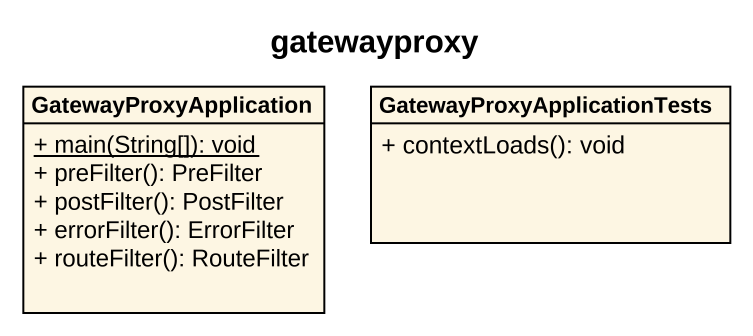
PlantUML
@startuml
title gatewayproxy
hide circle
hide empty members
skinparam classAttributeIconSize 0
class GatewayProxyApplication {
  {static} + main(String[]): void
  + preFilter(): PreFilter
  + postFilter(): PostFilter
  + errorFilter(): ErrorFilter
  + routeFilter(): RouteFilter
}
class GatewayProxyApplicationTests {
  + contextLoads(): void
}
@enduml
